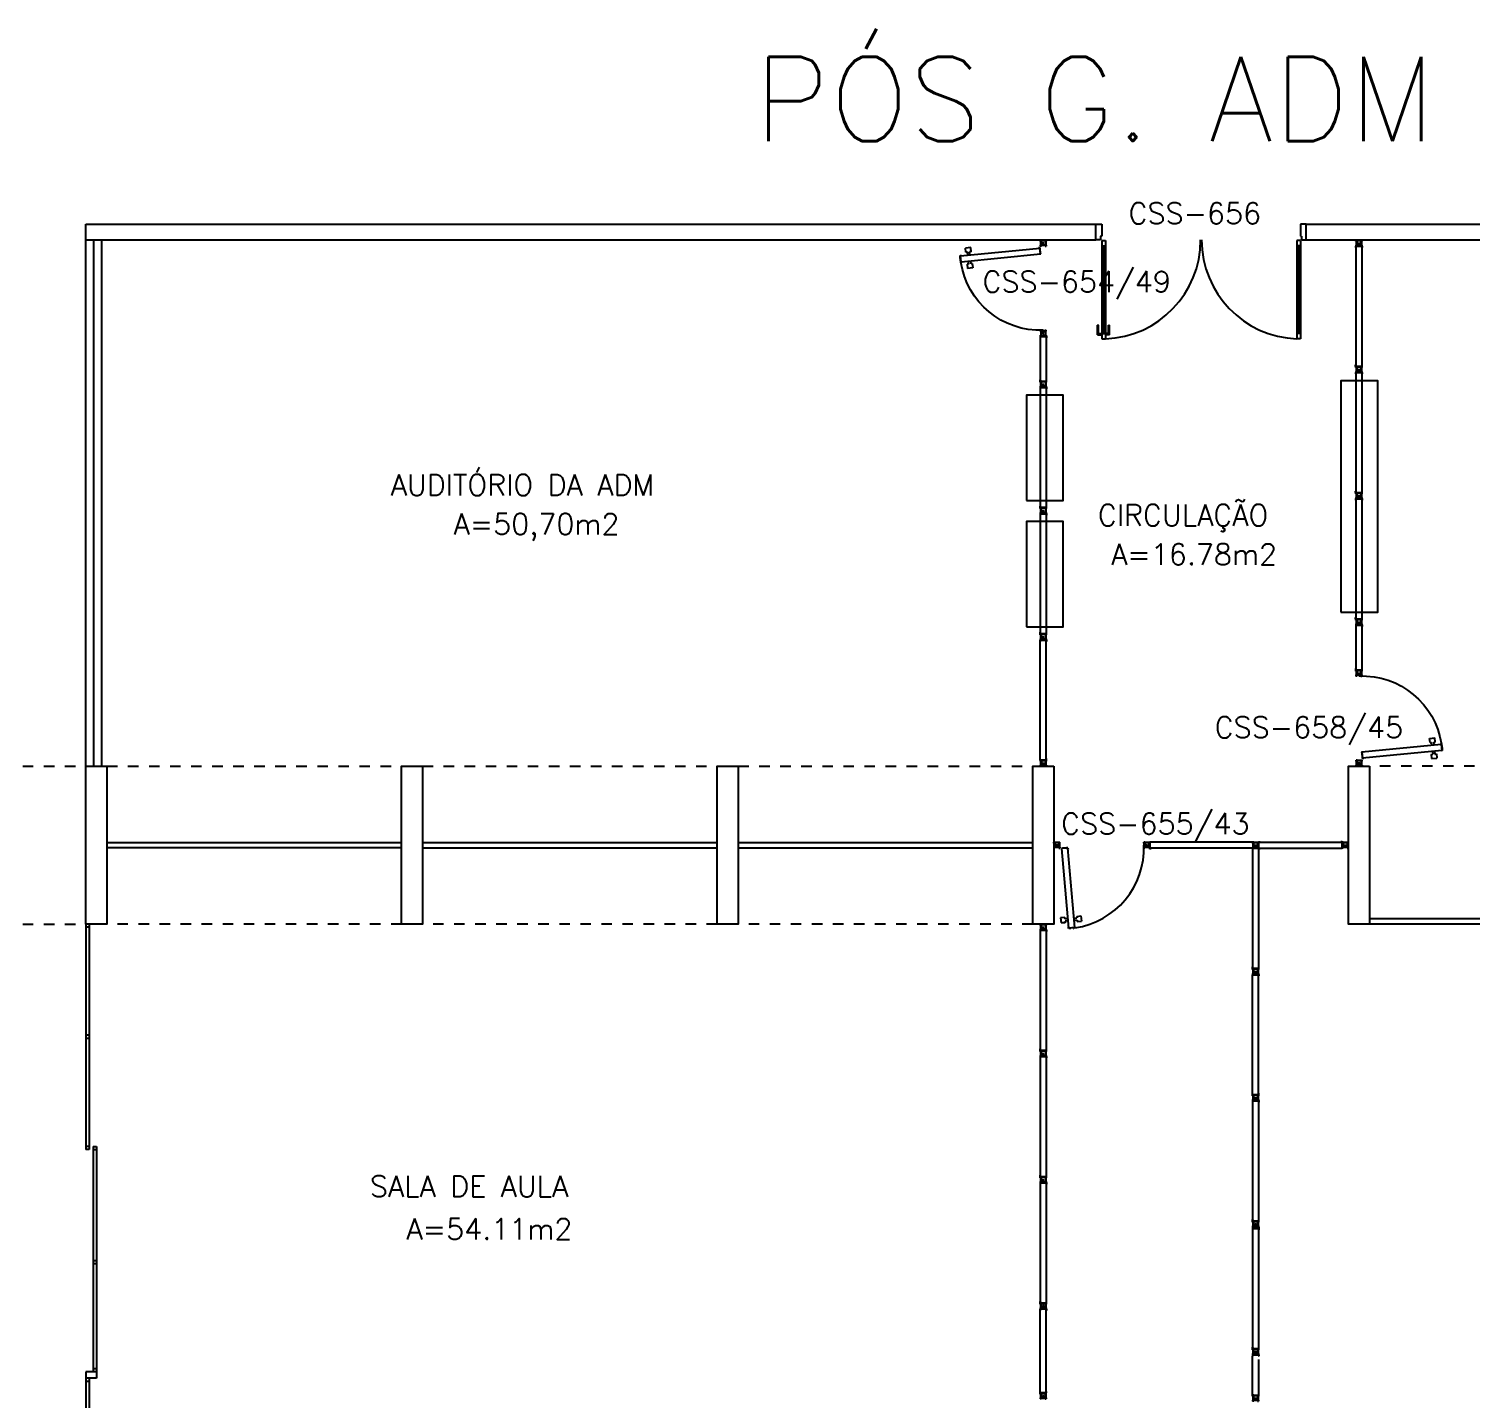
# Model space of a CAD drawing. Extents: x 0 to 244, y -71 to 76.
# Drawn here: x 176.43 to 190.14, y -15.75 to -2.73 of the extents above; entities that cross this region are included whole.
import ezdxf
from ezdxf.enums import TextEntityAlignment as Align

# ---------------------------------------------------------------- set-up
doc = ezdxf.new("R2010")
doc.units = 0
doc.header["$LTSCALE"] = 0.01
doc.header["$MEASUREMENT"] = 0
doc.linetypes.add('HIDDEN2', pattern=[0.1875, 0.125, -0.0625])
doc.layers.get('0').update_dxf_attribs({"linetype": 'CONTINUOUS'})
for name, color, linetype in [('ALV', 2, 'CONTINUOUS'), ('DIV', 2, 'CONTINUOUS'), ('ESQ', 1, 'CONTINUOUS'), ('ESTR', 3, 'CONTINUOUS'), ('PROJ', 1, 'HIDDEN2'), ('TEXTO', 2, 'CONTINUOUS'), ('TEXTO-ENDEREÇO', 2, 'CONTINUOUS'), ('USO', 2, 'CONTINUOUS'), ('ÁREA', 2, 'CONTINUOUS')]:
    doc.layers.add(name, color=color, linetype=linetype)
doc.layers.get('0').freeze()
doc.styles.add('1', font='romans.shx')
doc.styles.add('UNB-100', font='simplex.shx', dxfattribs={"height": 0.2})
doc.styles.add('UNB-100-1', font='simplex.shx', dxfattribs={"height": 0.2})

# ---------------------------------------------------------------- blocks, each defined once
blk = doc.blocks.new('PILAR-SSN')
blk.add_lwpolyline([(0.197, -26.452), (0.197, -27.952), (-0.003, -27.952), (-0.003, -26.452)], close=True)
blk = doc.blocks.new('MTDIV-SSN')
for p, q in [((-0.0185, 0.0285), (-0.0285, 0.0285)), ((-0.0285, 0.0185), (-0.0285, 0.0285)), ((-0.0265, 0.0185), (-0.0285, 0.0185)), ((-0.0265, 0.0185), (-0.0265, 0.0265)), ((-0.0235, 0.0265), (-0.0265, 0.0265)), ((-0.0235, 0.0215), (-0.0235, 0.0265)), ((-0.0235, -0.0265), (-0.0235, 0.0265)), ((-0.0215, 0.0215), (-0.0235, 0.0215)), ((-0.0215, 0.0265), (-0.0215, 0.0235)), ((-0.0185, 0.0265), (-0.0215, 0.0265)), ((0.0215, 0.0235), (-0.0215, 0.0235)), ((-0.0215, 0.0215), (-0.0215, -0.0215)), ((0.0195, 0.0215), (-0.0195, 0.0215)), ((-0.0195, 0.0215), (-0.0195, -0.0195)), ((-0.0185, 0.0285), (-0.0185, 0.0265)), ((-0.0049, 0), (0.0049, 0)), ((0, 0.0049), (0, -0.0049)), ((0.0185, 0.0265), (0.0185, 0.0285)), ((0.0185, 0.0285), (0.0285, 0.0285)), ((0.0185, 0.0265), (0.0215, 0.0265)), ((0.0195, 0.0215), (0.0195, -0.0195)), ((0.0215, 0.0265), (0.0215, 0.0235)), ((0.0235, 0.0215), (0.0215, 0.0215)), ((0.0215, 0.0215), (0.0215, -0.0215)), ((0.0235, 0.0215), (0.0235, 0.0265)), ((0.0235, 0.0265), (0.0265, 0.0265)), ((0.0235, 0.0265), (0.0235, -0.0265)), ((0.0265, 0.0265), (0.0265, 0.0185)), ((0.0265, 0.0185), (0.0285, 0.0185)), ((0.0285, 0.0185), (0.0285, 0.0285)), ((-0.0285, -0.0185), (-0.0285, -0.0285)), ((-0.0265, -0.0185), (-0.0285, -0.0185)), ((-0.0185, -0.0285), (-0.0285, -0.0285)), ((-0.0265, -0.0265), (-0.0265, -0.0185)), ((-0.0235, -0.0265), (-0.0265, -0.0265)), ((-0.0235, -0.0215), (-0.0235, -0.0265)), ((-0.0075, -0.0215), (-0.0235, -0.0215)), ((-0.0215, -0.0265), (-0.0215, -0.0235)), ((0.0215, -0.0235), (-0.0215, -0.0235)), ((-0.0185, -0.0265), (-0.0215, -0.0265)), ((-0.0095, -0.0195), (-0.0195, -0.0195)), ((-0.0185, -0.0285), (-0.0185, -0.0265)), ((-0.0095, -0.0195), (-0.0095, -0.0115)), ((-0.0075, -0.0115), (-0.0095, -0.0115)), ((-0.0075, -0.0215), (-0.0075, -0.0115)), ((-0.0055, -0.0135), (-0.0075, -0.0135)), ((-0.0055, -0.0215), (-0.0055, -0.0135)), ((0.0055, -0.0215), (-0.0055, -0.0215)), ((0.0055, -0.0215), (0.0055, -0.0135)), ((0.0075, -0.0135), (0.0055, -0.0135)), ((0.0075, -0.0215), (0.0075, -0.0115)), ((0.0095, -0.0115), (0.0075, -0.0115)), ((0.0235, -0.0215), (0.0075, -0.0215)), ((0.0095, -0.0195), (0.0095, -0.0115)), ((0.0195, -0.0195), (0.0095, -0.0195)), ((0.0185, -0.0265), (0.0185, -0.0285)), ((0.0185, -0.0265), (0.0215, -0.0265)), ((0.0185, -0.0285), (0.0285, -0.0285)), ((0.0215, -0.0265), (0.0215, -0.0235)), ((0.0235, -0.0215), (0.0235, -0.0265)), ((0.0235, -0.0265), (0.0265, -0.0265)), ((0.0265, -0.0185), (0.0265, -0.0265)), ((0.0265, -0.0185), (0.0285, -0.0185)), ((0.0285, -0.0185), (0.0285, -0.0285))]:
    blk.add_line(p, q)
blk = doc.blocks.new('DIV12-SSN')
for p, q in [((-0.005, 0), (0.005, 0)), ((0, -0.005), (0, 0.005)), ((0.024, 0.019), (0.028, 0.019)), ((0.024, 0.019), (0.024, 0.017)), ((0.024, 0.017), (0.028, 0.017)), ((0.028, 0.03), (0.043, 0.03)), ((0.028, 0.019), (0.028, 0.03)), ((0.028, -0.017), (0.028, 0.017)), ((0.03, 0.028), (1.169, 0.028)), ((0.03, -0.029), (0.03, 0.028)), ((0.043, 0.03), (0.043, 0.028)), ((1.157, 0.03), (1.157, 0.028)), ((1.171, 0.03), (1.157, 0.03)), ((1.169, -0.029), (1.169, 0.028)), ((1.171, 0.019), (1.171, 0.03)), ((1.176, 0.019), (1.171, 0.019)), ((1.176, 0.017), (1.171, 0.017)), ((1.171, -0.017), (1.171, 0.017)), ((1.176, 0.019), (1.176, 0.017)), ((1.195, 0), (1.205, 0)), ((1.2, -0.005), (1.2, 0.005)), ((0.024, -0.017), (0.028, -0.017)), ((0.024, -0.017), (0.024, -0.019)), ((0.024, -0.019), (0.028, -0.019)), ((0.028, -0.031), (0.028, -0.019)), ((0.028, -0.031), (0.043, -0.031)), ((0.03, -0.029), (1.169, -0.029)), ((0.043, -0.029), (0.043, -0.031)), ((1.157, -0.029), (1.157, -0.031)), ((1.171, -0.031), (1.157, -0.031)), ((1.176, -0.017), (1.171, -0.017)), ((1.176, -0.019), (1.171, -0.019)), ((1.171, -0.031), (1.171, -0.019)), ((1.176, -0.017), (1.176, -0.019))]:
    blk.add_line(p, q)
blk = doc.blocks.new('PLXD-SSN')
at = {"color": 2}
for p, q in [((-0.194, 0.727), (-0.233, 0.723)), ((-0.229, 0.673), (-0.233, 0.723)), ((-0.192, 0.712), (-0.194, 0.727)), ((-0.164, 0.714), (-0.192, 0.712)), ((-0.162, 0.694), (-0.19, 0.692)), ((-0.189, 0.677), (-0.19, 0.692)), ((-0.172, 0.786), (-0.161, 0.787)), ((-0.172, 0.786), (-0.171, 0.772)), ((-0.169, 0.772), (-0.171, 0.772)), ((-0.17, 0.784), (-0.114, 0.789)), ((-0.17, 0.784), (-0.103, 0.028)), ((-0.159, 0.792), (-0.161, 0.792)), ((-0.161, 0.792), (-0.161, 0.787)), ((-0.159, 0.792), (-0.159, 0.787)), ((-0.159, 0.787), (-0.126, 0.79)), ((-0.124, 0.795), (-0.126, 0.795)), ((-0.126, 0.795), (-0.126, 0.79)), ((-0.124, 0.795), (-0.124, 0.79)), ((-0.124, 0.79), (-0.112, 0.791)), ((-0.114, 0.789), (-0.046, 0.033)), ((-0.112, 0.791), (-0.11, 0.777)), ((-0.11, 0.777), (-0.112, 0.777)), ((-0.107, 0.719), (-0.079, 0.722)), ((-0.106, 0.7), (-0.077, 0.702)), ((-0.08, 0.737), (-0.041, 0.74)), ((-0.079, 0.722), (-0.08, 0.737)), ((-0.076, 0.687), (-0.077, 0.702)), ((-0.076, 0.687), (-0.036, 0.691)), ((-0.036, 0.691), (-0.041, 0.74)), ((-0.189, 0.677), (-0.229, 0.673)), ((-0.105, 0.026), (-0.106, 0.04)), ((-0.104, 0.04), (-0.106, 0.04)), ((-0.105, 0.026), (-0.093, 0.027)), ((-0.103, 0.028), (-0.046, 0.033)), ((-0.092, 0.022), (-0.093, 0.027)), ((-0.09, 0.022), (-0.092, 0.022)), ((-0.091, 0.027), (-0.058, 0.03)), ((-0.09, 0.022), (-0.091, 0.027)), ((-0.057, 0.025), (-0.058, 0.03)), ((-0.055, 0.025), (-0.057, 0.025)), ((-0.056, 0.03), (-0.044, 0.031)), ((-0.055, 0.025), (-0.056, 0.03)), ((-0.045, 0.045), (-0.047, 0.045)), ((-0.044, 0.031), (-0.045, 0.045))]:
    blk.add_line(p, q, dxfattribs=at)
for p, q in [((-0.008, 0), (0.006, 0)), ((0, 0.007), (0, -0.006))]:
    blk.add_line(p, q)
at = {"color": 1}
blk.add_arc((-0.064, 0.029), 0.764, 98.125, 182.1419, dxfattribs=at)
blk = doc.blocks.new('PLXE-SSN')
for p, q in [((0.043, 0.69), (0.048, 0.74)), ((0.082, 0.686), (0.043, 0.69)), ((0.121, 0.788), (0.047, 0.032)), ((0.087, 0.736), (0.048, 0.74)), ((0.082, 0.686), (0.084, 0.701)), ((0.112, 0.698), (0.084, 0.701)), ((0.086, 0.721), (0.087, 0.736)), ((0.114, 0.718), (0.086, 0.721)), ((0.178, 0.782), (0.103, 0.027)), ((0.119, 0.79), (0.118, 0.776)), ((0.118, 0.776), (0.12, 0.776)), ((0.131, 0.789), (0.119, 0.79)), ((0.178, 0.782), (0.121, 0.788)), ((0.131, 0.794), (0.133, 0.794)), ((0.131, 0.794), (0.131, 0.789)), ((0.133, 0.794), (0.133, 0.789)), ((0.166, 0.786), (0.133, 0.789)), ((0.166, 0.791), (0.168, 0.79)), ((0.166, 0.791), (0.166, 0.786)), ((0.168, 0.79), (0.168, 0.785)), ((0.18, 0.784), (0.168, 0.785)), ((0.169, 0.693), (0.197, 0.69)), ((0.171, 0.713), (0.199, 0.71)), ((0.176, 0.77), (0.178, 0.77)), ((0.18, 0.784), (0.178, 0.77)), ((0.195, 0.675), (0.197, 0.69)), ((0.199, 0.71), (0.2, 0.725)), ((0.2, 0.725), (0.24, 0.721)), ((0.235, 0.671), (0.24, 0.721)), ((0.195, 0.675), (0.235, 0.671)), ((-0.008, 0), (0.008, 0)), ((0, 0.006), (0, -0.007)), ((0.044, 0.031), (0.046, 0.045)), ((0.056, 0.029), (0.044, 0.031)), ((0.046, 0.045), (0.048, 0.045)), ((0.103, 0.027), (0.047, 0.032)), ((0.056, 0.024), (0.056, 0.029)), ((0.056, 0.024), (0.058, 0.024)), ((0.091, 0.026), (0.058, 0.029)), ((0.058, 0.024), (0.058, 0.029)), ((0.091, 0.021), (0.091, 0.026)), ((0.091, 0.021), (0.093, 0.021)), ((0.105, 0.025), (0.093, 0.026)), ((0.093, 0.021), (0.093, 0.026)), ((0.104, 0.039), (0.106, 0.039)), ((0.105, 0.025), (0.106, 0.039))]:
    blk.add_line(p, q)
blk.add_arc((0.065, 0.028), 0.764, 357.9063, 81.358)
blk = doc.blocks.new('PFDP-SSN')
for p, q in [((-1.945, 0.156), (-1.945, 1.09)), ((-1.945, 1.09), (-1.91, 1.09)), ((-1.945, 1.04), (-1.91, 1.04)), ((-1.928, 0.206), (-1.928, 1.04)), ((-1.91, 0.156), (-1.91, 1.09)), ((-0.09, 0.155), (-0.09, 1.09)), ((-0.055, 1.09), (-0.09, 1.09)), ((-0.055, 1.04), (-0.09, 1.04)), ((-0.072, 0.205), (-0.072, 1.04)), ((-0.055, 0.155), (-0.055, 1.09)), ((-1.955, 0.15), (-2, 0.15)), ((-2, 0.15), (-2, 0)), ((-1.955, 0.115), (-1.955, 0.15)), ((-1.945, 0.206), (-1.91, 0.206)), ((-1.945, 0.156), (-1.91, 0.156)), ((-0.055, 0.205), (-0.09, 0.205)), ((-0.055, 0.155), (-0.09, 0.155)), ((-0.045, 0.115), (-0.045, 0.15)), ((-0.045, 0.15), (0, 0.15)), ((0, 0.15), (0, 0)), ((-2, 0), (-1.945, 0)), ((-1.945, 0.115), (-1.955, 0.115)), ((-1.945, 0), (-1.945, 0.115)), ((-0.055, 0), (-0.055, 0.115)), ((-0.055, 0.115), (-0.045, 0.115)), ((0, 0), (-0.055, 0))]:
    blk.add_line(p, q)
for centre, start, end in [((-1.945, 0.15), 0, 87.8662), ((-0.055, 0.15), 92.1338, 180)]:
    blk.add_arc(centre, 0.94, start, end)

msp = doc.modelspace()

# ---------------------------------------------------------------- linework, layer by layer
at = {"layer": 'ALV'}
for p, q in [((176.972, -4.582), (186.572, -4.582)), ((176.972, -4.732), (176.972, -4.582)), ((186.572, -4.732), (186.572, -4.582)), ((188.572, -4.582), (198.172, -4.582)), ((188.572, -4.732), (188.572, -4.582)), ((176.972, -4.732), (186.572, -4.732)), ((188.572, -4.732), (198.172, -4.732))]:
    msp.add_line(p, q, dxfattribs=at)
for points in [[(188.901, -8.269), (189.251, -8.269), (189.251, -6.069), (188.901, -6.069)], [(185.911, -7.208), (186.261, -7.208), (186.261, -6.208), (185.911, -6.208)], [(185.911, -8.408), (186.261, -8.408), (186.261, -7.408), (185.911, -7.408)]]:
    msp.add_lwpolyline(points, close=True, dxfattribs=at)
at = {"layer": 'DIV'}
for p, q in [((186.067, -5.618), (186.078, -5.618)), ((186.072, -5.623), (186.072, -5.613)), ((186.042, -5.647), (186.042, -5.661)), ((186.042, -5.647), (186.054, -5.647)), ((186.044, -5.661), (186.042, -5.661)), ((186.044, -6.073), (186.044, -5.649)), ((186.044, -5.649), (186.101, -5.649)), ((186.054, -5.642), (186.054, -5.647)), ((186.056, -5.642), (186.054, -5.642)), ((186.056, -5.642), (186.056, -5.647)), ((186.056, -5.647), (186.089, -5.647)), ((186.089, -5.642), (186.089, -5.647)), ((186.091, -5.642), (186.089, -5.642)), ((186.091, -5.642), (186.091, -5.647)), ((186.091, -5.647), (186.103, -5.647)), ((186.101, -6.073), (186.101, -5.649)), ((186.103, -5.661), (186.101, -5.661)), ((186.103, -5.647), (186.103, -5.661)), ((186.044, -6.06), (186.042, -6.06)), ((186.042, -6.075), (186.042, -6.06)), ((186.042, -6.075), (186.054, -6.075)), ((186.044, -6.073), (186.101, -6.073)), ((186.054, -6.08), (186.054, -6.075)), ((186.056, -6.08), (186.054, -6.08)), ((186.056, -6.075), (186.089, -6.075)), ((186.056, -6.08), (186.056, -6.075)), ((186.089, -6.08), (186.089, -6.075)), ((186.091, -6.08), (186.089, -6.08)), ((186.091, -6.075), (186.103, -6.075)), ((186.091, -6.08), (186.091, -6.075)), ((186.103, -6.06), (186.101, -6.06)), ((186.103, -6.075), (186.103, -6.06)), ((189.067, -8.362), (189.078, -8.362)), ((189.072, -8.356), (189.072, -8.367)), ((189.042, -8.39), (189.042, -8.404)), ((189.042, -8.39), (189.054, -8.39)), ((189.044, -8.404), (189.042, -8.404)), ((189.044, -8.392), (189.101, -8.392)), ((189.044, -8.392), (189.044, -8.816)), ((189.054, -8.385), (189.054, -8.39)), ((189.056, -8.385), (189.054, -8.385)), ((189.056, -8.385), (189.056, -8.39)), ((189.056, -8.39), (189.089, -8.39)), ((189.089, -8.385), (189.089, -8.39)), ((189.091, -8.385), (189.089, -8.385)), ((189.091, -8.385), (189.091, -8.39)), ((189.091, -8.39), (189.103, -8.39)), ((189.101, -8.392), (189.101, -8.816)), ((189.103, -8.404), (189.101, -8.404)), ((189.103, -8.39), (189.103, -8.404)), ((189.042, -8.818), (189.042, -8.804)), ((189.044, -8.804), (189.042, -8.804)), ((189.042, -8.818), (189.054, -8.818)), ((189.044, -8.816), (189.101, -8.816)), ((189.054, -8.823), (189.054, -8.818)), ((189.056, -8.823), (189.054, -8.823)), ((189.056, -8.823), (189.056, -8.818)), ((189.056, -8.818), (189.089, -8.818)), ((189.067, -8.847), (189.078, -8.847)), ((189.072, -8.841), (189.072, -8.852)), ((189.089, -8.823), (189.089, -8.818)), ((189.091, -8.823), (189.089, -8.823)), ((189.091, -8.823), (189.091, -8.818)), ((189.091, -8.818), (189.103, -8.818)), ((189.103, -8.804), (189.101, -8.804)), ((189.103, -8.818), (189.103, -8.804)), ((177.172, -10.457), (179.974, -10.457)), ((180.172, -10.457), (182.974, -10.457)), ((180.172, -10.507), (182.974, -10.507)), ((183.172, -10.457), (185.974, -10.457)), ((183.172, -10.507), (185.974, -10.507)), ((187.06, -10.482), (187.05, -10.482)), ((187.055, -10.477), (187.055, -10.488)), ((187.079, -10.464), (187.084, -10.464)), ((187.079, -10.466), (187.079, -10.464)), ((187.079, -10.466), (187.084, -10.466)), ((187.079, -10.499), (187.084, -10.499)), ((187.079, -10.501), (187.079, -10.499)), ((187.079, -10.501), (187.084, -10.501)), ((187.084, -10.452), (187.098, -10.452)), ((187.084, -10.452), (187.084, -10.464)), ((187.084, -10.466), (187.084, -10.499)), ((187.084, -10.501), (187.084, -10.513)), ((187.084, -10.513), (187.098, -10.513)), ((188.06, -10.454), (187.086, -10.454)), ((187.086, -10.454), (187.086, -10.511)), ((188.06, -10.511), (187.086, -10.511)), ((187.098, -10.454), (187.098, -10.452)), ((187.098, -10.513), (187.098, -10.511)), ((188.085, -10.482), (188.095, -10.482)), ((188.09, -10.488), (188.09, -10.477)), ((188.114, -10.464), (188.119, -10.464)), ((188.114, -10.464), (188.114, -10.466)), ((188.114, -10.466), (188.119, -10.466)), ((188.114, -10.499), (188.119, -10.499)), ((188.114, -10.499), (188.114, -10.501)), ((188.114, -10.501), (188.119, -10.501)), ((188.119, -10.452), (188.133, -10.452)), ((188.119, -10.464), (188.119, -10.452)), ((188.119, -10.499), (188.119, -10.466)), ((188.119, -10.513), (188.119, -10.501)), ((188.119, -10.513), (188.133, -10.513)), ((188.121, -10.454), (188.912, -10.454)), ((188.121, -10.511), (188.121, -10.454)), ((188.121, -10.511), (188.912, -10.511)), ((188.133, -10.452), (188.133, -10.454)), ((188.133, -10.511), (188.133, -10.513)), ((188.899, -10.452), (188.899, -10.454)), ((188.914, -10.452), (188.899, -10.452)), ((188.899, -10.511), (188.899, -10.513)), ((188.914, -10.513), (188.899, -10.513)), ((188.912, -10.511), (188.912, -10.454)), ((188.914, -10.464), (188.914, -10.452)), ((188.919, -10.464), (188.914, -10.464)), ((188.919, -10.466), (188.914, -10.466)), ((188.914, -10.499), (188.914, -10.466)), ((188.919, -10.499), (188.914, -10.499)), ((188.919, -10.501), (188.914, -10.501)), ((188.914, -10.513), (188.914, -10.501)), ((188.919, -10.464), (188.919, -10.466)), ((188.919, -10.499), (188.919, -10.501)), ((188.937, -10.482), (188.947, -10.482)), ((188.942, -10.488), (188.942, -10.477)), ((191.972, -11.182), (189.172, -11.182)), ((191.972, -11.232), (189.172, -11.232)), ((188.06, -14.111), (188.06, -14.125)), ((188.06, -14.111), (188.072, -14.111)), ((188.062, -14.113), (188.119, -14.113)), ((188.072, -14.106), (188.072, -14.111)), ((188.074, -14.106), (188.072, -14.106)), ((188.074, -14.106), (188.074, -14.111)), ((188.074, -14.111), (188.107, -14.111)), ((188.085, -14.082), (188.095, -14.082)), ((188.09, -14.088), (188.09, -14.077)), ((188.107, -14.106), (188.107, -14.111)), ((188.109, -14.106), (188.107, -14.106)), ((188.109, -14.106), (188.109, -14.111)), ((188.109, -14.111), (188.121, -14.111)), ((188.121, -14.111), (188.121, -14.125)), ((188.062, -14.125), (188.06, -14.125)), ((188.121, -14.125), (188.119, -14.125)), ((186.053, -14.89), (186.041, -14.89)), ((186.041, -14.89), (186.041, -14.904)), ((186.041, -14.904), (186.043, -14.904)), ((186.043, -15.685), (186.043, -14.892)), ((186.1, -14.892), (186.043, -14.892)), ((186.053, -14.885), (186.055, -14.885)), ((186.053, -14.885), (186.053, -14.89)), ((186.055, -14.885), (186.055, -14.89)), ((186.088, -14.89), (186.055, -14.89)), ((186.076, -14.861), (186.066, -14.861)), ((186.071, -14.866), (186.071, -14.856)), ((186.088, -14.885), (186.09, -14.885)), ((186.088, -14.885), (186.088, -14.89)), ((186.09, -14.885), (186.09, -14.89)), ((186.102, -14.89), (186.09, -14.89)), ((186.1, -15.685), (186.1, -14.892)), ((186.1, -14.904), (186.102, -14.904)), ((186.102, -14.89), (186.102, -14.904)), ((188.06, -15.324), (188.06, -15.338)), ((188.06, -15.324), (188.072, -15.324)), ((188.062, -15.338), (188.06, -15.338)), ((188.06, -15.695), (188.06, -15.338)), ((188.062, -15.326), (188.119, -15.326)), ((188.072, -15.319), (188.072, -15.324)), ((188.074, -15.319), (188.072, -15.319)), ((188.074, -15.319), (188.074, -15.324)), ((188.074, -15.324), (188.107, -15.324)), ((188.085, -15.295), (188.095, -15.295)), ((188.09, -15.3), (188.09, -15.29)), ((188.107, -15.319), (188.107, -15.324)), ((188.109, -15.319), (188.107, -15.319)), ((188.109, -15.319), (188.109, -15.324)), ((188.109, -15.324), (188.121, -15.324)), ((188.121, -15.338), (188.119, -15.338)), ((188.121, -15.324), (188.121, -15.338)), ((188.121, -15.695), (188.121, -15.368)), ((186.041, -15.673), (186.043, -15.673)), ((186.041, -15.687), (186.041, -15.673)), ((186.053, -15.687), (186.041, -15.687)), ((186.043, -15.697), (186.043, -15.685)), ((186.1, -15.685), (186.043, -15.685)), ((186.053, -15.692), (186.053, -15.687)), ((186.053, -15.692), (186.055, -15.692)), ((186.055, -15.692), (186.055, -15.687)), ((186.088, -15.687), (186.055, -15.687)), ((186.088, -15.692), (186.088, -15.687)), ((186.088, -15.692), (186.09, -15.692)), ((186.09, -15.692), (186.09, -15.687)), ((186.102, -15.687), (186.09, -15.687)), ((186.1, -15.673), (186.102, -15.673)), ((186.102, -15.687), (186.102, -15.673)), ((188.062, -15.695), (188.06, -15.695)), ((188.06, -15.709), (188.06, -15.695)), ((188.06, -15.709), (188.072, -15.709)), ((188.062, -15.707), (188.119, -15.707)), ((188.072, -15.714), (188.072, -15.709)), ((188.074, -15.714), (188.072, -15.714)), ((188.074, -15.709), (188.107, -15.709)), ((188.074, -15.714), (188.074, -15.709)), ((188.085, -15.737), (188.095, -15.737)), ((188.09, -15.742), (188.09, -15.732)), ((188.107, -15.714), (188.107, -15.709)), ((188.109, -15.714), (188.107, -15.714)), ((188.109, -15.709), (188.121, -15.709)), ((188.109, -15.714), (188.109, -15.709)), ((188.121, -15.695), (188.119, -15.695)), ((188.121, -15.709), (188.121, -15.695))]:
    msp.add_line(p, q, dxfattribs=at)
msp.add_lwpolyline([(179.974, -10.507), (177.172, -10.507)], dxfattribs=at)
at = {"layer": 'ESQ'}
for p, q in [((176.972, -9.732), (176.972, -4.732)), ((177.047, -9.732), (177.047, -4.732)), ((177.122, -9.732), (177.122, -4.732)), ((186.587, -5.632), (186.587, -5.542)), ((186.597, -5.542), (186.587, -5.542)), ((186.597, -5.622), (186.597, -5.542)), ((186.692, -5.622), (186.692, -5.542)), ((186.692, -5.542), (186.702, -5.542)), ((186.702, -5.632), (186.702, -5.542)), ((186.587, -5.632), (186.627, -5.632)), ((186.597, -5.622), (186.627, -5.622)), ((186.692, -5.622), (186.662, -5.622)), ((186.702, -5.632), (186.662, -5.632)), ((176.972, -11.232), (176.972, -13.375)), ((177.002, -11.232), (176.972, -11.232)), ((177.002, -11.232), (177.002, -13.375)), ((177.002, -11.262), (176.972, -11.262)), ((177.002, -12.289), (176.972, -12.289)), ((177.002, -12.319), (176.972, -12.319)), ((177.002, -13.345), (176.972, -13.345)), ((177.002, -13.375), (176.972, -13.375)), ((177.042, -13.345), (177.072, -13.345)), ((177.042, -13.345), (177.042, -15.485)), ((177.042, -13.375), (177.072, -13.375)), ((177.072, -13.345), (177.072, -15.485)), ((177.072, -14.432), (177.042, -14.432)), ((177.072, -14.462), (177.042, -14.462)), ((176.972, -15.488), (176.972, -17.676)), ((177.072, -15.488), (176.972, -15.488)), ((177.042, -15.455), (177.072, -15.455)), ((177.042, -15.485), (177.072, -15.485)), ((177.072, -15.488), (177.072, -15.548)), ((177.072, -15.548), (176.972, -15.548)), ((177.002, -15.578), (176.972, -15.578)), ((177.002, -15.548), (177.002, -17.676))]:
    msp.add_line(p, q, dxfattribs=at)
at = {"layer": 'PROJ'}
for p, q in [((174.172, -9.732), (176.972, -9.732)), ((177.172, -9.732), (179.972, -9.732)), ((180.172, -9.732), (182.972, -9.732)), ((183.172, -9.732), (185.972, -9.732)), ((191.972, -9.732), (189.172, -9.732)), ((174.172, -11.232), (176.972, -11.232)), ((179.972, -11.232), (177.172, -11.232)), ((182.972, -11.232), (180.172, -11.232)), ((185.972, -11.232), (183.172, -11.232))]:
    msp.add_line(p, q, dxfattribs=at)

# ---------------------------------------------------------------- block references
at = {"layer": 'DIV', "xscale": -1}
for name, p, rotation in [('PLXE-SSN', (186.072, -4.762), 90), ('MTDIV-SSN', (186.072, -5.618), 180), ('DIV12-SSN', (186.072, -9.703), 270), ('PLXE-SSN', (189.073, -9.703), 270), ('DIV12-SSN', (188.09, -12.882), 270)]:
    msp.add_blockref(name, p, dxfattribs=dict(at, rotation=rotation))
at = {"layer": 'DIV'}
for p in [(186.072, -4.762), (189.072, -4.762), (189.072, -5.962), (186.072, -6.103), (189.072, -7.162), (186.072, -7.303), (189.072, -8.362), (186.072, -8.503), (189.072, -8.847), (186.073, -9.703), (189.073, -9.703), (186.201, -10.482), (187.055, -10.482), (188.09, -10.482), (188.942, -10.482), (186.072, -11.261), (188.09, -11.682), (186.072, -12.461), (188.09, -12.882), (186.072, -13.661), (188.09, -14.082), (186.071, -14.861), (186.072, -14.861), (188.09, -15.295), (186.071, -15.716), (188.09, -15.737)]:
    msp.add_blockref('MTDIV-SSN', p, dxfattribs=at)
for name, p, rotation in [('DIV12-SSN', (189.072, -4.762), 270), ('PLXD-SSN', (186.201, -10.482), 180), ('DIV12-SSN', (188.09, -10.482), 270), ('DIV12-SSN', (186.072, -11.261), 270), ('DIV12-SSN', (186.072, -12.461), 270), ('DIV12-SSN', (188.09, -12.882), 270), ('DIV12-SSN', (186.072, -13.661), 270), ('DIV12-SSN', (188.09, -14.095), 270)]:
    msp.add_blockref(name, p, dxfattribs=dict(at, rotation=rotation))
at = {"layer": 'DIV', "color": 6, "rotation": 270}
for p in [(189.072, -5.962), (186.072, -6.103), (189.072, -7.162), (186.072, -7.303)]:
    msp.add_blockref('DIV12-SSN', p, dxfattribs=at)
at = {"layer": 'ESQ', "rotation": 180}
msp.add_blockref('PFDP-SSN', (186.572, -4.582), dxfattribs=at)
at = {"layer": 'ESTR'}
for p in [(176.975, 16.72), (179.975, 16.72), (182.975, 16.72), (185.975, 16.72), (188.975, 16.72)]:
    msp.add_blockref('PILAR-SSN', p, dxfattribs=at)

# ---------------------------------------------------------------- texts
at = {"layer": 'TEXTO', "linetype": 'Continuous', "style": 'UNB-100'}
for s, p in [('AUDITÓRIO DA ADM', (179.869, -7.159)), ('CIRCULAÇÃO', (186.591, -7.447)), ('SALA DE AULA', (179.671, -13.824))]:
    msp.add_text(s, height=0.2, dxfattribs=at).set_placement(p)
at = {"layer": 'TEXTO', "style": 'UNB-100'}
for s, p in [('A=50,70m2', (181.255, -7.53)), ('A=16.78m2', (187.505, -7.82))]:
    msp.add_text(s, height=0.2, dxfattribs=at).set_placement(p, align=Align.CENTER)
at = {"layer": 'TEXTO-ENDEREÇO', "style": 'UNB-100-1'}
for s, p in [('CSS-656', (186.882, -4.578)), ('CSS-654/49', (185.494, -5.229)), ('CSS-658/45', (187.701, -9.464)), ('CSS-655/43', (186.241, -10.378))]:
    msp.add_text(s, height=0.2, dxfattribs=at).set_placement(p)
at = {"layer": 'USO', "style": '1'}
msp.add_text('PÓS G. ADM - MOD. 25', height=0.8, dxfattribs=at).set_placement((183.322, -3.793))
at = {"layer": 'ÁREA', "style": 'UNB-100'}
msp.add_text('A=54.11m2', height=0.2, dxfattribs=at).set_placement((180.807, -14.229), align=Align.CENTER)

doc.saveas('drawing.dxf')
